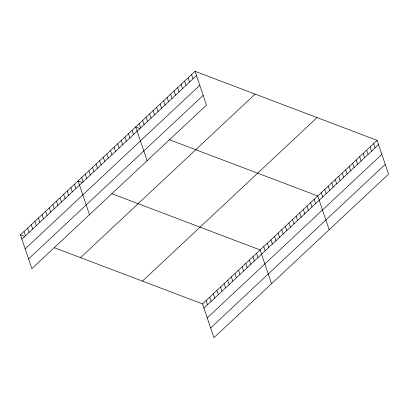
<?xml version="1.0" encoding="UTF-8"?>
<svg xmlns="http://www.w3.org/2000/svg" width="409" height="409" viewBox="0 0 409 409"><rect width="100%" height="100%" fill="white"/><g stroke="black" fill="none" stroke-linecap="round" stroke-linejoin="round"><path stroke-width="0.61" d="M195.057 71.319L206.489 105.093L31.882 268.631L20.45 234.858L195.057 71.319L377.118 140.369L388.55 174.142L213.943 337.681L202.511 303.907L54.208 247.665M21.892 239.112L196.494 75.573M25.189 248.856L199.791 85.317M28.584 258.892L203.191 95.353M80.532 257.644L255.134 94.106M142.434 281.121L317.036 117.582M202.511 303.907L377.118 140.369M203.953 308.161L378.56 144.622M207.251 317.9L381.858 154.362M210.645 327.936L385.252 164.398M139.694 128.441L135.691 126.923L147.122 160.696M169.449 139.73L317.752 195.972L329.184 229.746M82.076 182.409L78.068 180.89L89.499 214.664M111.831 193.697L260.134 249.94L271.566 283.713M20.45 234.858L24.453 236.382M373.627 143.636L375.068 147.889M370.135 146.908L371.576 151.161M366.643 150.18L368.08 154.433M363.151 153.452L364.588 157.705M359.659 156.719L361.096 160.972M356.167 159.991L357.604 164.244M352.676 163.263L354.112 167.516M349.184 166.535L350.62 170.788M345.692 169.801L347.129 174.055M342.195 173.073L343.637 177.327M338.703 176.345L340.145 180.599M335.211 179.617L336.653 183.871M331.719 182.889L333.161 187.138M328.228 186.156L329.669 190.41M324.736 189.428L326.178 193.682M321.244 192.7L322.686 196.954M314.153 199.341L315.59 203.595M310.549 202.716L311.99 206.969M306.949 206.09L308.391 210.344M303.35 209.464L304.787 213.718M299.746 212.833L301.188 217.087M296.147 216.208L297.583 220.461M292.542 219.582L293.984 223.835M288.943 222.956L290.385 227.21M285.344 226.325L286.781 230.579M281.74 229.7L283.181 233.953M278.14 233.074L279.577 237.327M274.536 236.448L275.978 240.702M270.937 239.817L272.379 244.071M267.338 243.191L268.774 247.445M263.733 246.566L265.175 250.819M256.53 253.309L257.972 257.563M191.565 74.591L193.002 78.845M252.931 256.683L254.372 260.937M188.074 77.863L189.51 82.117M249.332 260.058L250.768 264.311M184.577 81.135L186.018 85.389M245.727 263.432L247.169 267.685M181.085 84.402L182.526 88.656M242.128 266.801L243.565 271.055M177.593 87.674L179.035 91.928M238.524 270.175L239.965 274.429M174.101 90.946L175.543 95.2M234.924 273.549L236.366 277.803M170.609 94.218L172.051 98.472M231.325 276.924L232.762 281.177M167.117 97.485L168.559 101.739M227.721 280.293L229.163 284.546M163.626 100.757L165.067 105.011M224.122 283.667L225.558 287.921M160.134 104.029L161.575 108.283M220.517 287.041L221.959 291.295M156.642 107.301L158.084 111.555M216.918 290.416L218.36 294.669M153.15 110.568L154.592 114.822M213.319 293.79L214.756 298.038M149.658 113.84L151.1 118.094M209.715 297.159L211.156 301.413M146.166 117.112L147.603 121.366M206.116 300.533L207.552 304.787M142.675 120.384L144.111 124.638M139.183 123.656L140.619 127.905M132.087 130.297L133.528 134.551M128.487 133.671L129.929 137.925M124.888 137.046L126.325 141.294M121.284 140.415L122.726 144.668M117.685 143.789L119.121 148.043M114.08 147.163L115.522 151.417M110.481 150.538L111.923 154.786M106.882 153.907L108.319 158.16M103.278 157.281L104.719 161.535M99.678 160.655L101.115 164.909M96.074 164.029L97.516 168.283M92.475 167.399L93.917 171.652M88.876 170.773L90.312 175.026M85.271 174.147L86.713 178.401M81.672 177.521L83.109 181.775M74.469 184.265L75.91 188.518M70.869 187.639L72.306 191.893M67.265 191.013L68.707 195.267M63.666 194.382L65.103 198.636M60.062 197.757L61.503 202.01M56.462 201.131L57.904 205.384M52.863 204.505L54.3 208.759M49.259 207.874L50.701 212.128M45.66 211.248L47.096 215.502M42.055 214.623L43.497 218.876M38.456 217.997L39.898 222.251M34.857 221.366L36.294 225.62M31.253 224.74L32.694 228.994M27.654 228.115L29.09 232.368M24.049 231.489L25.491 235.742"/></g></svg>
